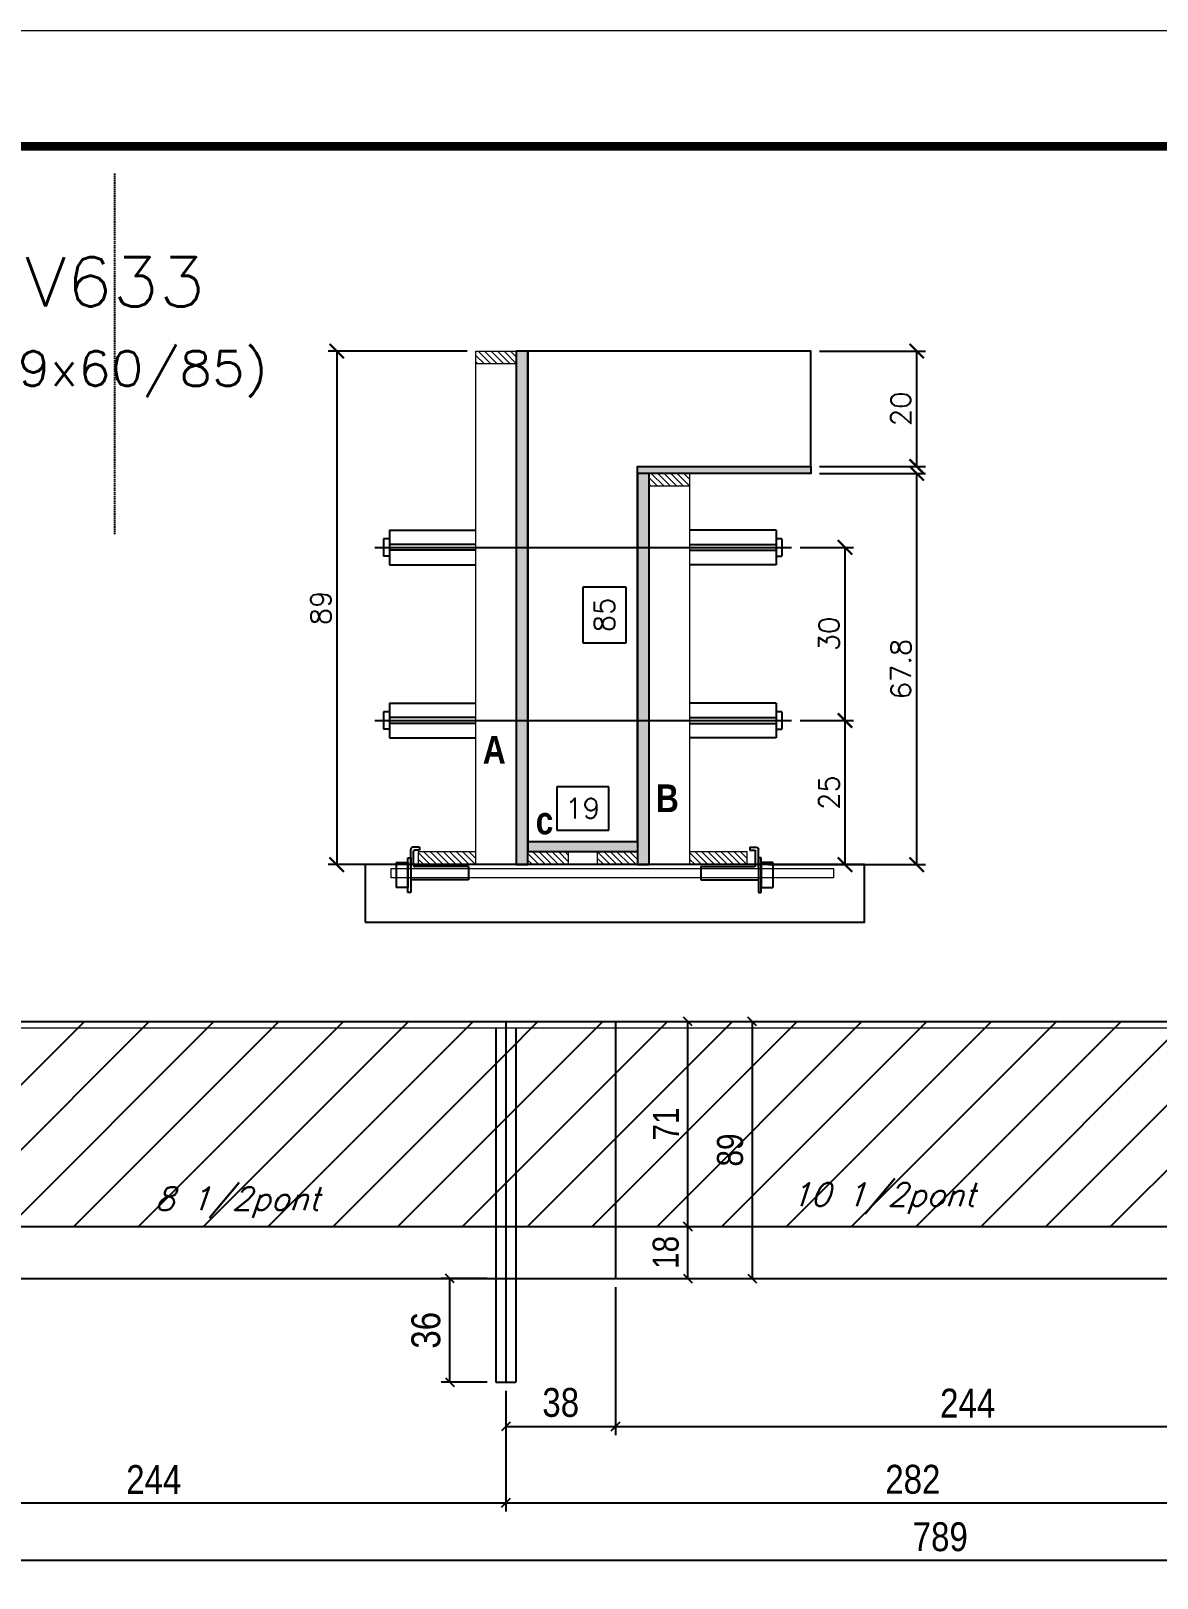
# Model space of a CAD drawing. Extents: x -20960 to -5926, y -2106 to 21915.
# Drawn here: x -11660 to -11270, y 11042 to 11578 of the extents above; entities that cross this region are included whole.
import ezdxf
from ezdxf.enums import TextEntityAlignment as Align

# ---------------------------------------------------------------- set-up
doc = ezdxf.new("R2010")
doc.units = 0
doc.linetypes.add('DASHED', pattern=[0.75, 0.5, -0.25])
doc.linetypes.add('HIDDEN', pattern=[0.375, 0.25, -0.125])
for name, color, linetype in [('barrote', 251, 'Continuous'), ('COTA', 241, 'Continuous'), ('Cota Seção (2x)', 4, 'Continuous'), ('detalhes', 4, 'Continuous'), ('Painéis', 200, 'Continuous'), ('presilha', 1, 'Continuous'), ('Reaproveitamento', 251, 'Continuous'), ('SARR_3.5x7', 81, 'Continuous'), ('TENSOR', 3, 'Continuous'), ('texto', 7, 'Continuous'), ('Texto de Titulo', 7, 'Continuous'), ('Texto Qtd Sarr', 242, 'Continuous')]:
    doc.layers.add(name, color=color, linetype=linetype)
for name, color, linetype, lineweight in [('CONCRETO', 251, 'Continuous', 25), ('Folhas', 255, 'Continuous', 9), ('Hachura', 251, 'Continuous', 9), ('Madeira', 126, 'Continuous', 18), ('Sarr 2.2x7', 40, 'Continuous', 9), ('SARRAFO DE PRESSAO', 251, 'DASHED', 9), ('SCO-___-LAJ', 2, 'Continuous', 0), ('Texto Seção', 7, 'Continuous', 15)]:
    doc.layers.add(name, color=color, linetype=linetype, lineweight=lineweight)
doc.styles.add('COTA TECNICA', font='techl___.ttf', dxfattribs={"height": 10})
doc.styles.add('COTA TECNICA-50', font='techl___.ttf', dxfattribs={"height": 9})
doc.styles.add('Romans', font='romans.shx')
doc.styles.add('TECNICA', font='techb___.ttf', dxfattribs={"height": 10})
doc.dimstyles.new('COTA PAINEL-50', dxfattribs={"dimtxt": 9, "dimasz": 3, "dimexe": 3, "dimexo": 3, "dimgap": 3, "dimtad": 1, "dimdec": 1, "dimzin": 12, "dimdsep": 46, "dimtxsty": 'COTA TECNICA-50', "dimblk1": 'OBLIQUE', "dimblk2": 'OBLIQUE', "dimsah": 1, "dimcen": 0.9, "dimclrd": 4, "dimclre": 4, "dimclrt": 240, "dimadec": 1, "dimazin": 3, "dimtfac": 1, "dimtdec": 1, "dimtmove": 0, "dimatfit": 3, "dimfxl": 1, "dimtolj": 1, "dimtzin": 12, "dimarcsym": 0})
doc.dimstyles.new('Cota Seção (2x)', dxfattribs={"dimtxt": 7, "dimasz": 5, "dimexe": 3, "dimexo": 3, "dimgap": 2, "dimtad": 3, "dimdec": 1, "dimlfac": 0.5, "dimzin": 12, "dimdsep": 46, "dimtxsty": 'Romans', "dimblk": 'ARCHTICK', "dimcen": 0, "dimclrd": 4, "dimclre": 4, "dimclrt": 1, "dimadec": 1, "dimazin": 3, "dimtfac": 1, "dimtdec": 1, "dimtmove": 0, "dimatfit": 3, "dimldrblk": 'OBLIQUE', "dimfxl": 1, "dimtolj": 1, "dimtzin": 12, "dimarcsym": 0})
doc.dimstyles.new('Cota Seção interna', dxfattribs={"dimtxt": 7, "dimasz": 6, "dimexe": 0.18, "dimexo": 2, "dimgap": -4, "dimtad": 3, "dimdec": 1, "dimlfac": 0.5, "dimzin": 12, "dimdsep": 46, "dimtxsty": 'Romans', "dimblk": 'ARCHTICK', "dimcen": 0.09, "dimse1": 1, "dimse2": 1, "dimsd1": 1, "dimsd2": 1, "dimclrd": 180, "dimclre": 5, "dimclrt": 1, "dimadec": 0, "dimazin": 3, "dimtfac": 1, "dimtdec": 1, "dimtofl": 0, "dimtmove": 0, "dimatfit": 3, "dimldrblk": 'ARCHTICK', "dimfxl": 1, "dimtolj": 1, "dimtzin": 0, "dimarcsym": 0})
doc.dimstyles.new('PAINEL', dxfattribs={"dimtxt": 10, "dimasz": 3, "dimexe": 3, "dimexo": 3, "dimgap": 3, "dimtad": 1, "dimdec": 1, "dimzin": 12, "dimdsep": 46, "dimtxsty": 'COTA TECNICA', "dimblk1": 'OBLIQUE', "dimblk2": 'OBLIQUE', "dimsah": 1, "dimcen": 0.9, "dimclrd": 4, "dimclre": 4, "dimclrt": 240, "dimadec": 1, "dimazin": 3, "dimtfac": 1, "dimtdec": 1, "dimtmove": 0, "dimatfit": 3, "dimfxl": 1, "dimtolj": 1, "dimtzin": 12, "dimarcsym": 0})
pattern_1 = [(45, (-13.5, -4594.3), (-11.22532, 11.22532), [])]

# ---------------------------------------------------------------- blocks, each defined once
blk = doc.blocks.new('9999999999')
at = {"layer": 'Folhas'}
blk.add_lwpolyline([(98138.98, 34190.21), (99623.98, 34190.21), (99623.98, 35240.21), (98138.98, 35240.21)], close=True, dxfattribs=at)
at = {"layer": 'Folhas', "color": 30, "const_width": 3}
blk.add_lwpolyline([(98213.98, 34230.21), (99583.98, 34230.21), (99583.98, 35200.21), (98213.98, 35200.21)], close=True, dxfattribs=at)
blk = doc.blocks.new('titulo1')
at = {"layer": 'Defpoints', "color": 252, "linetype": 'HIDDEN', "ltscale": 2}
blk.add_line((0, 0), (0, 125), dxfattribs=at)
at = {"layer": 'Defpoints', "style": 'Romans', "oblique": 15}
blk.add_attdef('FOLHA', text='', height=10, dxfattribs=at).set_placement((0, 15.58), align=Align.MIDDLE_CENTER)
at = {"layer": 'Texto Qtd Sarr', "color": 3, "style": 'Romans', "oblique": 15}
for tag, height, p in [('TITULO', 17, (0, 71.45)), ('SEÇÃO', 12, (0, 41.55))]:
    blk.add_attdef(tag, text='', height=height, dxfattribs=at).set_placement(p, align=Align.MIDDLE_CENTER)
blk = doc.blocks.new('_Oblique')
at = {"color": 0, "linetype": 'ByBlock', "lineweight": -2}
blk.add_line((-0.5, -0.5), (0.5, 0.5), dxfattribs=at)
blk = doc.blocks.new('*D1351')
at = {"layer": 'COTA', "color": 4, "lineweight": -2, "ltscale": 25, "transparency": 16777216}
for p, q in [((-11739.49, 11160.8), (-11739.49, 11065.01)), ((-11495.49, 11106.8), (-11495.49, 11065.01)), ((-11739.49, 11068.01), (-11495.49, 11068.01))]:
    blk.add_line(p, q, dxfattribs=at)
at = {"layer": 'Defpoints', "color": 0, "ltscale": 25, "transparency": 16777216}
for p in [(-11739.49, 11163.8), (-11495.49, 11109.8), (-11495.49, 11068.01)]:
    blk.add_point(p, dxfattribs=at)
at = {"layer": 'COTA', "color": 4, "lineweight": -2, "ltscale": 25, "transparency": 16777216, "xscale": 3, "yscale": 3, "zscale": 3, "rotation": 180}
blk.add_blockref('_Oblique', (-11739.49, 11068.01), dxfattribs=at)
at = {"layer": 'COTA', "color": 4, "lineweight": -2, "ltscale": 25, "transparency": 16777216, "xscale": 3, "yscale": 3, "zscale": 3}
blk.add_blockref('_Oblique', (-11495.49, 11068.01), dxfattribs=at)
at = {"layer": 'COTA', "color": 240, "ltscale": 25, "transparency": 16777216, "insert": (-11617.49, 11076.08), "char_height": 10, "attachment_point": 5, "style": 'COTA TECNICA'}
blk.add_mtext('\\A1;244', dxfattribs=at)
blk = doc.blocks.new('*D1462')
at = {"layer": 'COTA', "color": 4, "lineweight": -2, "ltscale": 25, "transparency": 16777216}
for p, q in [((-11457.49, 11142.8), (-11457.49, 11091.49)), ((-11213.49, 11142.8), (-11213.49, 11091.49)), ((-11457.49, 11094.49), (-11213.49, 11094.49))]:
    blk.add_line(p, q, dxfattribs=at)
at = {"layer": 'Defpoints', "color": 0, "ltscale": 25, "transparency": 16777216}
for p in [(-11457.49, 11145.8), (-11213.49, 11145.8), (-11213.49, 11094.49)]:
    blk.add_point(p, dxfattribs=at)
at = {"layer": 'COTA', "color": 4, "lineweight": -2, "ltscale": 25, "transparency": 16777216, "xscale": 3, "yscale": 3, "zscale": 3, "rotation": 180}
blk.add_blockref('_Oblique', (-11457.49, 11094.49), dxfattribs=at)
at = {"layer": 'COTA', "color": 4, "lineweight": -2, "ltscale": 25, "transparency": 16777216, "xscale": 3, "yscale": 3, "zscale": 3}
blk.add_blockref('_Oblique', (-11213.49, 11094.49), dxfattribs=at)
at = {"layer": 'COTA', "color": 240, "ltscale": 25, "transparency": 16777216, "insert": (-11335.49, 11102.56), "char_height": 10, "attachment_point": 5, "style": 'COTA TECNICA'}
blk.add_mtext('\\A1;244', dxfattribs=at)
blk = doc.blocks.new('*D1352')
at = {"layer": 'COTA', "color": 4, "lineweight": -2, "ltscale": 25, "transparency": 16777216}
for p, q in [((-11739.49, 11160.8), (-11739.49, 11045.08)), ((-10950.47, 11102.8), (-10950.47, 11045.08)), ((-11739.49, 11048.08), (-10950.47, 11048.08))]:
    blk.add_line(p, q, dxfattribs=at)
at = {"layer": 'Defpoints', "color": 0, "ltscale": 25, "transparency": 16777216}
for p in [(-11739.49, 11163.8), (-10950.47, 11105.8), (-10950.47, 11048.08)]:
    blk.add_point(p, dxfattribs=at)
at = {"layer": 'COTA', "color": 4, "lineweight": -2, "ltscale": 25, "transparency": 16777216, "xscale": 3, "yscale": 3, "zscale": 3, "rotation": 180}
blk.add_blockref('_Oblique', (-11739.49, 11048.08), dxfattribs=at)
at = {"layer": 'COTA', "color": 4, "lineweight": -2, "ltscale": 25, "transparency": 16777216, "xscale": 3, "yscale": 3, "zscale": 3}
blk.add_blockref('_Oblique', (-10950.47, 11048.08), dxfattribs=at)
at = {"layer": 'COTA', "color": 240, "ltscale": 25, "transparency": 16777216, "insert": (-11344.98, 11056.18), "char_height": 10, "attachment_point": 5, "style": 'COTA TECNICA'}
blk.add_mtext('\\A1;789', dxfattribs=at)
blk = doc.blocks.new('*D1463')
at = {"layer": 'COTA', "color": 4, "lineweight": -2, "ltscale": 25, "transparency": 16777216}
for p, q in [((-11457.49, 11142.8), (-11457.49, 11091.49)), ((-11495.49, 11106.8), (-11495.49, 11091.49)), ((-11495.49, 11094.49), (-11457.49, 11094.49))]:
    blk.add_line(p, q, dxfattribs=at)
at = {"layer": 'Defpoints', "color": 0, "ltscale": 25, "transparency": 16777216}
for p in [(-11457.49, 11145.8), (-11495.49, 11109.8), (-11457.49, 11094.49)]:
    blk.add_point(p, dxfattribs=at)
at = {"layer": 'COTA', "color": 4, "lineweight": -2, "ltscale": 25, "transparency": 16777216, "xscale": 3, "yscale": 3, "zscale": 3, "rotation": 180}
blk.add_blockref('_Oblique', (-11495.49, 11094.49), dxfattribs=at)
at = {"layer": 'COTA', "color": 4, "lineweight": -2, "ltscale": 25, "transparency": 16777216, "xscale": 3, "yscale": 3, "zscale": 3}
blk.add_blockref('_Oblique', (-11457.49, 11094.49), dxfattribs=at)
at = {"layer": 'COTA', "color": 240, "ltscale": 25, "transparency": 16777216, "insert": (-11476.49, 11102.73), "char_height": 10, "attachment_point": 5, "style": 'COTA TECNICA'}
blk.add_mtext('\\A1;38', dxfattribs=at)
blk = doc.blocks.new('*D1353')
at = {"layer": 'COTA', "color": 4, "lineweight": -2, "ltscale": 25, "transparency": 16777216}
for p, q in [((-11213.49, 11160.8), (-11213.49, 11065.01)), ((-11495.49, 11106.8), (-11495.49, 11065.01)), ((-11495.49, 11068.01), (-11213.49, 11068.01))]:
    blk.add_line(p, q, dxfattribs=at)
at = {"layer": 'Defpoints', "color": 0, "ltscale": 25, "transparency": 16777216}
for p in [(-11213.49, 11163.8), (-11495.49, 11109.8), (-11213.49, 11068.01)]:
    blk.add_point(p, dxfattribs=at)
at = {"layer": 'COTA', "color": 4, "lineweight": -2, "ltscale": 25, "transparency": 16777216, "xscale": 3, "yscale": 3, "zscale": 3, "rotation": 180}
blk.add_blockref('_Oblique', (-11495.49, 11068.01), dxfattribs=at)
at = {"layer": 'COTA', "color": 4, "lineweight": -2, "ltscale": 25, "transparency": 16777216, "xscale": 3, "yscale": 3, "zscale": 3}
blk.add_blockref('_Oblique', (-11213.49, 11068.01), dxfattribs=at)
at = {"layer": 'COTA', "color": 240, "ltscale": 25, "transparency": 16777216, "insert": (-11354.49, 11076.1), "char_height": 10, "attachment_point": 5, "style": 'COTA TECNICA'}
blk.add_mtext('\\A1;282', dxfattribs=at)
blk = doc.blocks.new('*D1258')
at = {"layer": 'Defpoints', "color": 0, "ltscale": 25, "transparency": 16777216}
for p in [(-11514.94, 11145.8), (-11498.99, 11145.8), (-11498.99, 11109.8)]:
    blk.add_point(p, dxfattribs=at)
at = {"layer": 'SARR_3.5x7', "color": 4, "lineweight": -2, "ltscale": 25, "transparency": 16777216}
for p, q in [((-11501.99, 11145.8), (-11517.94, 11145.8)), ((-11514.94, 11109.8), (-11514.94, 11145.8)), ((-11501.99, 11109.8), (-11517.94, 11109.8))]:
    blk.add_line(p, q, dxfattribs=at)
at = {"layer": 'SARR_3.5x7', "color": 4, "lineweight": -2, "ltscale": 25, "transparency": 16777216, "xscale": 3, "yscale": 3, "zscale": 3}
for p, rotation in [((-11514.94, 11145.8), 90), ((-11514.94, 11109.8), 270)]:
    blk.add_blockref('_Oblique', p, dxfattribs=dict(at, rotation=rotation))
at = {"layer": 'SARR_3.5x7', "color": 240, "ltscale": 25, "transparency": 16777216, "insert": (-11523.16, 11127.8), "char_height": 10, "attachment_point": 5, "rotation": 90, "style": 'COTA TECNICA'}
blk.add_mtext('\\A1;36', dxfattribs=at)
blk = doc.blocks.new('_ArchTick')
at = {"color": 0, "linetype": 'ByBlock', "const_width": 0.15}
blk.add_lwpolyline([(-0.5, -0.5), (0.5, 0.5)], dxfattribs=at)
blk = doc.blocks.new('*D1259')
at = {"layer": 'COTA', "color": 4, "lineweight": -2, "transparency": 16777216}
for p, q in [((-11386.87, 11424.82), (-11350.15, 11424.82)), ((-11353.15, 11289.22), (-11353.15, 11424.82)), ((-11404.47, 11289.22), (-11350.15, 11289.22))]:
    blk.add_line(p, q, dxfattribs=at)
at = {"layer": 'Defpoints', "color": 0, "transparency": 16777216}
for p in [(-11389.87, 11424.82), (-11353.15, 11424.82), (-11407.47, 11289.22)]:
    blk.add_point(p, dxfattribs=at)
at = {"layer": 'COTA', "color": 4, "lineweight": -2, "transparency": 16777216, "xscale": 5, "yscale": 5, "zscale": 5}
for p, rotation in [((-11353.15, 11424.82), 90), ((-11353.15, 11289.22), 270)]:
    blk.add_blockref('_ArchTick', p, dxfattribs=dict(at, rotation=rotation))
at = {"layer": 'COTA', "color": 1, "transparency": 16777216, "insert": (-11358.65, 11357.02), "char_height": 7, "attachment_point": 5, "rotation": 90, "style": 'Romans'}
blk.add_mtext('\\A1;67.8', dxfattribs=at)
blk = doc.blocks.new('*D1260')
at = {"layer": 'COTA', "color": 4, "lineweight": -2, "transparency": 16777216}
for p, q in [((-11386.87, 11467.22), (-11350.15, 11467.22)), ((-11353.15, 11427.22), (-11353.15, 11467.22)), ((-11386.87, 11427.22), (-11350.15, 11427.22))]:
    blk.add_line(p, q, dxfattribs=at)
at = {"layer": 'Defpoints', "color": 0, "transparency": 16777216}
for p in [(-11389.87, 11467.22), (-11353.15, 11467.22), (-11389.87, 11427.22)]:
    blk.add_point(p, dxfattribs=at)
at = {"layer": 'COTA', "color": 4, "lineweight": -2, "transparency": 16777216, "xscale": 5, "yscale": 5, "zscale": 5}
for p, rotation in [((-11353.15, 11467.22), 90), ((-11353.15, 11427.22), 270)]:
    blk.add_blockref('_ArchTick', p, dxfattribs=dict(at, rotation=rotation))
at = {"layer": 'COTA', "color": 1, "transparency": 16777216, "insert": (-11358.65, 11447.22), "char_height": 7, "attachment_point": 5, "rotation": 90, "style": 'Romans'}
blk.add_mtext('\\A1;20', dxfattribs=at)
blk = doc.blocks.new('*D1261')
at = {"layer": 'Cota Seção (2x)', "color": 180, "lineweight": -2, "transparency": 16777216}
for p, q in [((-11453.87, 11385.45), (-11468.87, 11385.45)), ((-11468.87, 11385.45), (-11468.87, 11366.11)), ((-11453.87, 11366.11), (-11453.87, 11385.45)), ((-11468.87, 11366.11), (-11453.87, 11366.11))]:
    blk.add_line(p, q, dxfattribs=at)
at = {"layer": 'Defpoints', "color": 0, "transparency": 16777216}
for p in [(-11449.87, 11467.22), (-11449.87, 11467.22), (-11449.87, 11297.22)]:
    blk.add_point(p, dxfattribs=at)
at = {"layer": 'Cota Seção (2x)', "color": 1, "transparency": 16777216, "insert": (-11461.37, 11375.78), "char_height": 7, "attachment_point": 5, "rotation": 90, "style": 'Romans'}
blk.add_mtext('\\A1;85', dxfattribs=at)
blk = doc.blocks.new('PRESILHA METÁLICA 1')
at = {"layer": 'presilha'}
for p, q in [((7.5, 10.64), (7.5, 19.86)), ((12, 21), (8.64, 21)), ((9, 11.57), (9, 18.93)), ((12, 19.5), (9.57, 19.5)), ((12, 21), (12, 19.5)), ((0, 13), (6, 13)), ((0, 13), (0, 0)), ((6, 15.5), (7.5, 15.5)), ((6, -2.5), (6, 15.5)), ((6, 13), (6, 0)), ((7.5, 15.5), (7.5, -2.5)), ((37.5, 11), (9.57, 11)), ((37.5, 11), (37.5, 4.1)), ((6, 0), (0, 0)), ((37.5, 4.1), (7.5, 4.1)), ((7.5, -2.5), (6, -2.5))]:
    blk.add_line(p, q, dxfattribs=at)
for centre, radius, start, end in [((8.64, 19.86), 1.14, 90, 180), ((9.57, 18.93), 0.57, 90, 180), ((9.57, 11.57), 0.57, 180, 270)]:
    blk.add_arc(centre, radius, start, end, dxfattribs=at)
blk = doc.blocks.new('*D1262')
at = {"layer": 'Cota Seção (2x)', "color": 180, "lineweight": -2, "transparency": 16777216}
for p, q in [((-11459.87, 11316.22), (-11477.87, 11316.22)), ((-11477.87, 11316.22), (-11477.87, 11301.22)), ((-11459.87, 11301.22), (-11459.87, 11316.22)), ((-11477.87, 11301.22), (-11459.87, 11301.22))]:
    blk.add_line(p, q, dxfattribs=at)
at = {"layer": 'Defpoints', "color": 0, "transparency": 16777216}
for p in [(-11449.87, 11297.22), (-11487.87, 11289.22), (-11449.87, 11289.22)]:
    blk.add_point(p, dxfattribs=at)
at = {"layer": 'Cota Seção (2x)', "color": 1, "transparency": 16777216, "insert": (-11468.87, 11308.72), "char_height": 7, "attachment_point": 5, "style": 'Romans'}
blk.add_mtext('\\A1;19', dxfattribs=at)
blk = doc.blocks.new('*D1263')
at = {"layer": 'COTA', "color": 4, "lineweight": -2, "transparency": 16777216}
for p, q in [((-11508.87, 11467.22), (-11557.11, 11467.22)), ((-11554.11, 11467.22), (-11554.11, 11289.22)), ((-11508.87, 11289.22), (-11557.11, 11289.22))]:
    blk.add_line(p, q, dxfattribs=at)
at = {"layer": 'Defpoints', "color": 0, "transparency": 16777216}
for p in [(-11505.87, 11467.22), (-11554.11, 11289.22), (-11505.87, 11289.22)]:
    blk.add_point(p, dxfattribs=at)
at = {"layer": 'COTA', "color": 4, "lineweight": -2, "transparency": 16777216, "xscale": 5, "yscale": 5, "zscale": 5}
for p, rotation in [((-11554.11, 11467.22), 90), ((-11554.11, 11289.22), 270)]:
    blk.add_blockref('_ArchTick', p, dxfattribs=dict(at, rotation=rotation))
at = {"layer": 'COTA', "color": 1, "transparency": 16777216, "insert": (-11559.61, 11378.22), "char_height": 7, "attachment_point": 5, "rotation": 90, "style": 'Romans'}
blk.add_mtext('\\A1;89', dxfattribs=at)
blk = doc.blocks.new('*D1264')
at = {"layer": 'COTA', "color": 4, "lineweight": -2, "transparency": 16777216}
for p, q in [((-11393.57, 11339.19), (-11375.01, 11339.19)), ((-11378.01, 11339.19), (-11378.01, 11289.22)), ((-11393.57, 11289.22), (-11375.01, 11289.22))]:
    blk.add_line(p, q, dxfattribs=at)
at = {"layer": 'Defpoints', "color": 0, "transparency": 16777216}
for p in [(-11396.57, 11339.19), (-11396.57, 11289.22), (-11378.01, 11289.22)]:
    blk.add_point(p, dxfattribs=at)
at = {"layer": 'COTA', "color": 4, "lineweight": -2, "transparency": 16777216, "xscale": 5, "yscale": 5, "zscale": 5}
for p, rotation in [((-11378.01, 11339.19), 90), ((-11378.01, 11289.22), 270)]:
    blk.add_blockref('_ArchTick', p, dxfattribs=dict(at, rotation=rotation))
at = {"layer": 'COTA', "color": 1, "transparency": 16777216, "insert": (-11383.51, 11314.21), "char_height": 7, "attachment_point": 5, "rotation": 90, "style": 'Romans'}
blk.add_mtext('\\A1;25', dxfattribs=at)
blk = doc.blocks.new('*D1265')
at = {"layer": 'COTA', "color": 4, "lineweight": -2, "transparency": 16777216}
for p, q in [((-11393.57, 11399.19), (-11375.01, 11399.19)), ((-11378.01, 11399.19), (-11378.01, 11339.19)), ((-11393.57, 11339.19), (-11375.01, 11339.19))]:
    blk.add_line(p, q, dxfattribs=at)
at = {"layer": 'Defpoints', "color": 0, "transparency": 16777216}
for p in [(-11396.57, 11399.19), (-11396.57, 11339.19), (-11378.01, 11339.19)]:
    blk.add_point(p, dxfattribs=at)
at = {"layer": 'COTA', "color": 4, "lineweight": -2, "transparency": 16777216, "xscale": 5, "yscale": 5, "zscale": 5}
for p, rotation in [((-11378.01, 11399.19), 90), ((-11378.01, 11339.19), 270)]:
    blk.add_blockref('_ArchTick', p, dxfattribs=dict(at, rotation=rotation))
at = {"layer": 'COTA', "color": 1, "transparency": 16777216, "insert": (-11383.51, 11369.19), "char_height": 7, "attachment_point": 5, "rotation": 90, "style": 'Romans'}
blk.add_mtext('\\A1;30', dxfattribs=at)
blk = doc.blocks.new('*D1366')
at = {"layer": 'COTA', "color": 4, "lineweight": -2, "transparency": 16777216}
for p, q in [((-11454.49, 11163.8), (-11429.5, 11163.8)), ((-11432.5, 11145.8), (-11432.5, 11163.8)), ((-11454.49, 11145.8), (-11429.5, 11145.8))]:
    blk.add_line(p, q, dxfattribs=at)
at = {"layer": 'Defpoints', "color": 0, "transparency": 16777216}
for p in [(-11457.49, 11163.8), (-11432.5, 11163.8), (-11457.49, 11145.8)]:
    blk.add_point(p, dxfattribs=at)
at = {"layer": 'COTA', "color": 4, "lineweight": -2, "transparency": 16777216, "xscale": 3, "yscale": 3, "zscale": 3}
for p, rotation in [((-11432.5, 11163.8), 90), ((-11432.5, 11145.8), 270)]:
    blk.add_blockref('_Oblique', p, dxfattribs=dict(at, rotation=rotation))
at = {"layer": 'COTA', "color": 240, "transparency": 16777216, "insert": (-11440.08, 11154.8), "char_height": 9, "attachment_point": 5, "rotation": 90, "style": 'COTA TECNICA-50'}
blk.add_mtext('\\A1;18', dxfattribs=at)
blk = doc.blocks.new('*D1367')
at = {"layer": 'COTA', "color": 4, "lineweight": -2, "transparency": 16777216}
for p, q in [((-11454.49, 11234.8), (-11429.5, 11234.8)), ((-11432.5, 11163.8), (-11432.5, 11234.8)), ((-11454.49, 11163.8), (-11429.5, 11163.8))]:
    blk.add_line(p, q, dxfattribs=at)
at = {"layer": 'Defpoints', "color": 0, "transparency": 16777216}
for p in [(-11457.49, 11234.8), (-11432.5, 11234.8), (-11457.49, 11163.8)]:
    blk.add_point(p, dxfattribs=at)
at = {"layer": 'COTA', "color": 4, "lineweight": -2, "transparency": 16777216, "xscale": 3, "yscale": 3, "zscale": 3}
for p, rotation in [((-11432.5, 11234.8), 90), ((-11432.5, 11163.8), 270)]:
    blk.add_blockref('_Oblique', p, dxfattribs=dict(at, rotation=rotation))
at = {"layer": 'COTA', "color": 240, "transparency": 16777216, "insert": (-11440.06, 11199.3), "char_height": 9, "attachment_point": 5, "rotation": 90, "style": 'COTA TECNICA-50'}
blk.add_mtext('\\A1;71', dxfattribs=at)
blk = doc.blocks.new('*D1368')
at = {"layer": 'COTA', "color": 4, "lineweight": -2, "transparency": 16777216}
for p, q in [((-11454.49, 11234.8), (-11407.2, 11234.8)), ((-11410.2, 11234.8), (-11410.2, 11145.8)), ((-11454.49, 11145.8), (-11407.2, 11145.8))]:
    blk.add_line(p, q, dxfattribs=at)
at = {"layer": 'Defpoints', "color": 0, "transparency": 16777216}
for p in [(-11457.49, 11234.8), (-11457.49, 11145.8), (-11410.2, 11145.8)]:
    blk.add_point(p, dxfattribs=at)
at = {"layer": 'COTA', "color": 4, "lineweight": -2, "transparency": 16777216, "xscale": 3, "yscale": 3, "zscale": 3}
for p, rotation in [((-11410.2, 11234.8), 90), ((-11410.2, 11145.8), 270)]:
    blk.add_blockref('_Oblique', p, dxfattribs=dict(at, rotation=rotation))
at = {"layer": 'COTA', "color": 240, "transparency": 16777216, "insert": (-11417.79, 11190.3), "char_height": 9, "attachment_point": 5, "rotation": 90, "style": 'COTA TECNICA-50'}
blk.add_mtext('\\A1;89', dxfattribs=at)

msp = doc.modelspace()

# ---------------------------------------------------------------- hatches: boundary and pattern name
at = {"layer": 'Hachura'}
h = msp.add_hatch(dxfattribs=at)
h.set_pattern_fill('ANSI31', color=256, scale=0.5, angle=270, style=0)
h.set_pattern_definition([(315, (11399.9485, 3159.5776), (1.12253202, 1.12253202), [])])
h.paths.add_polyline_path([(-11505.87, 11462.82), (-11505.87, 11467.22), (-11491.87, 11467.22), (-11491.87, 11462.82)])
h = msp.add_hatch(color=256, dxfattribs=at)
h.dxf.hatch_style = 1
h.paths.add_polyline_path([(-11487.87, 11467.22), (-11491.87, 11467.22), (-11491.87, 11289.22), (-11487.87, 11289.22)])
h = msp.add_hatch(color=256, dxfattribs=at)
h.dxf.hatch_style = 1
h.paths.add_polyline_path([(-11449.87, 11424.82), (-11449.87, 11427.22), (-11389.87, 11427.22), (-11389.87, 11424.82)])
h = msp.add_hatch(color=256, dxfattribs=at)
h.dxf.hatch_style = 1
h.paths.add_polyline_path([(-11445.87, 11424.82), (-11449.87, 11424.82), (-11449.87, 11289.22), (-11445.87, 11289.22)])
h = msp.add_hatch(dxfattribs=at)
h.set_pattern_fill('ANSI31', color=256, scale=0.5, angle=270, style=0)
h.set_pattern_definition([(315, (11459.9485, 3117.1776), (1.12253202, 1.12253202), [])])
h.paths.add_polyline_path([(-11445.87, 11420.42), (-11445.87, 11424.82), (-11431.87, 11424.82), (-11431.87, 11420.42)])
h = msp.add_hatch(color=256, dxfattribs=at)
h.dxf.hatch_style = 1
h.paths.add_polyline_path([(-11487.87, 11293.62), (-11487.87, 11297.22), (-11449.87, 11297.22), (-11449.87, 11293.62)])
h = msp.add_hatch(dxfattribs=at)
h.set_pattern_fill('ANSI31', color=256, scale=0.5, angle=270, style=0)
h.set_pattern_definition([(315, (11365.9485, 3059.5776), (1.12253202, 1.12253202), [])])
h.paths.add_polyline_path([(-11505.87, 11289.22), (-11505.87, 11293.62), (-11525.87, 11293.62), (-11525.87, 11289.22)])
h = msp.add_hatch(dxfattribs=at)
h.set_pattern_fill('ANSI31', color=256, scale=0.5, angle=270, style=0)
h.set_pattern_definition([(315, (11468.7505, 3059.5776), (1.12253202, 1.12253202), [])])
h.paths.add_polyline_path([(-11487.87, 11289.22), (-11487.87, 11293.62), (-11473.87, 11293.62), (-11473.87, 11289.22)])
h = msp.add_hatch(dxfattribs=at)
h.set_pattern_fill('ANSI31', color=256, scale=0.5, angle=270, style=0)
h.set_pattern_definition([(315, (11468.7485, 3059.5776), (1.12253202, 1.12253202), [])])
h.paths.add_polyline_path([(-11449.87, 11289.22), (-11449.87, 11293.62), (-11463.87, 11293.62), (-11463.87, 11289.22)])
h = msp.add_hatch(dxfattribs=at)
h.set_pattern_fill('ANSI31', color=256, scale=0.5, angle=270, style=0)
h.set_pattern_definition([(315, (11459.9485, 3059.5776), (1.12253202, 1.12253202), [])])
h.paths.add_polyline_path([(-11411.87, 11289.22), (-11411.87, 11293.62), (-11431.87, 11293.62), (-11431.87, 11289.22)])
at = {"layer": 'Reaproveitamento'}
h = msp.add_hatch(dxfattribs=at)
h.set_pattern_fill('ANSI31', color=256, scale=5)
h.set_pattern_definition(pattern_1)
h.paths.add_polyline_path([(-11495.49, 11163.8), (-11495.49, 11234.8), (-11739.49, 11234.8), (-11739.49, 11163.8)])
h = msp.add_hatch(dxfattribs=at)
h.set_pattern_fill('ANSI31', color=256, scale=5)
h.set_pattern_definition(pattern_1)
h.paths.add_polyline_path([(-11495.49, 11163.8), (-11457.49, 11163.8), (-11457.49, 11234.8), (-11495.49, 11234.8)])
h = msp.add_hatch(dxfattribs=at)
h.set_pattern_fill('ANSI31', color=256, scale=5)
h.set_pattern_definition(pattern_1)
h.paths.add_polyline_path([(-11457.49, 11234.8), (-11457.49, 11163.8), (-11213.49, 11163.8), (-11213.49, 11234.8)])

# ---------------------------------------------------------------- linework, layer by layer
at = {"ltscale": 3}
for p, q in [((-11537.87, 11402.19), (-11537.87, 11396.19)), ((-11535.87, 11402.19), (-11537.87, 11402.19)), ((-11535.87, 11405.19), (-11535.87, 11393.19)), ((-11535.87, 11405.19), (-11505.87, 11405.19)), ((-11401.87, 11405.19), (-11431.87, 11405.19)), ((-11401.87, 11405.19), (-11401.87, 11393.19)), ((-11399.87, 11402.19), (-11401.87, 11402.19)), ((-11399.87, 11402.19), (-11399.87, 11396.19)), ((-11505.87, 11400.19), (-11535.87, 11400.19)), ((-11505.87, 11398.19), (-11535.87, 11398.19)), ((-11431.87, 11400.19), (-11401.87, 11400.19)), ((-11431.87, 11398.19), (-11401.87, 11398.19)), ((-11535.87, 11396.19), (-11537.87, 11396.19)), ((-11535.87, 11393.19), (-11505.87, 11393.19)), ((-11401.87, 11393.19), (-11431.87, 11393.19)), ((-11401.87, 11396.19), (-11399.87, 11396.19)), ((-11535.87, 11345.19), (-11535.87, 11333.19)), ((-11535.87, 11345.19), (-11505.87, 11345.19)), ((-11401.87, 11345.19), (-11431.87, 11345.19)), ((-11401.87, 11345.19), (-11401.87, 11333.19)), ((-11537.87, 11342.19), (-11537.87, 11336.19)), ((-11535.87, 11342.19), (-11537.87, 11342.19)), ((-11505.87, 11340.19), (-11535.87, 11340.19)), ((-11505.87, 11338.19), (-11535.87, 11338.19)), ((-11431.87, 11340.19), (-11401.87, 11340.19)), ((-11431.87, 11338.19), (-11401.87, 11338.19)), ((-11399.87, 11342.19), (-11401.87, 11342.19)), ((-11399.87, 11342.19), (-11399.87, 11336.19)), ((-11535.87, 11336.19), (-11537.87, 11336.19)), ((-11535.87, 11333.19), (-11505.87, 11333.19)), ((-11401.87, 11333.19), (-11431.87, 11333.19)), ((-11401.87, 11336.19), (-11399.87, 11336.19))]:
    msp.add_line(p, q, dxfattribs=at)
at = {"layer": 'barrote'}
msp.add_lwpolyline([(-11544.24, 11269.22), (-11371.27, 11269.22), (-11371.27, 11289.22), (-11544.24, 11289.22)], close=True, dxfattribs=at)
at = {"layer": 'CONCRETO'}
msp.add_lwpolyline([(-11449.87, 11427.22), (-11389.87, 11427.22), (-11389.87, 11467.22), (-11449.87, 11467.22), (-11449.87, 11467.22), (-11487.87, 11467.22), (-11487.87, 11293.62), (-11487.87, 11293.62), (-11487.87, 11297.22), (-11449.87, 11297.22)], close=True, dxfattribs=at)
at = {"layer": 'Madeira'}
for points in [[(-11505.87, 11462.82), (-11505.87, 11467.22), (-11491.87, 11467.22), (-11491.87, 11462.82)], [(-11505.87, 11467.22), (-11491.87, 11467.22), (-11491.87, 11289.22), (-11505.87, 11289.22)], [(-11445.87, 11420.42), (-11445.87, 11424.82), (-11431.87, 11424.82), (-11431.87, 11420.42)], [(-11445.87, 11424.82), (-11431.87, 11424.82), (-11431.87, 11289.22), (-11445.87, 11289.22)], [(-11505.87, 11289.22), (-11505.87, 11293.62), (-11525.87, 11293.62), (-11525.87, 11289.22)], [(-11487.87, 11289.22), (-11487.87, 11293.62), (-11473.87, 11293.62), (-11473.87, 11289.22)], [(-11449.87, 11289.22), (-11449.87, 11293.62), (-11463.87, 11293.62), (-11463.87, 11289.22)], [(-11411.87, 11289.22), (-11411.87, 11293.62), (-11431.87, 11293.62), (-11431.87, 11289.22)]]:
    msp.add_lwpolyline(points, close=True, dxfattribs=at)
at = {"layer": 'Painéis'}
for p, q in [((-11739.49, 11234.8), (-11213.49, 11234.8)), ((-11739.49, 11163.8), (-11213.49, 11163.8)), ((-11739.49, 11145.8), (-11213.49, 11145.8))]:
    msp.add_line(p, q, dxfattribs=at)
at = {"layer": 'Painéis', "ltscale": 25}
for p, q in [((-11495.49, 11234.8), (-11495.49, 11163.8)), ((-11457.49, 11234.8), (-11457.49, 11145.8))]:
    msp.add_line(p, q, dxfattribs=at)
at = {"layer": 'Painéis'}
for points in [[(-11487.87, 11467.22), (-11491.87, 11467.22), (-11491.87, 11289.22), (-11487.87, 11289.22)], [(-11449.87, 11424.82), (-11449.87, 11427.22), (-11389.87, 11427.22), (-11389.87, 11424.82)], [(-11445.87, 11424.82), (-11449.87, 11424.82), (-11449.87, 11289.22), (-11445.87, 11289.22)], [(-11487.87, 11293.62), (-11487.87, 11297.22), (-11449.87, 11297.22), (-11449.87, 11293.62)]]:
    msp.add_lwpolyline(points, close=True, dxfattribs=at)
at = {"layer": 'Sarr 2.2x7'}
for p, q in [((-11724.49, 11232.6), (-11495.49, 11232.6)), ((-11495.49, 11232.6), (-11228.49, 11232.6))]:
    msp.add_line(p, q, dxfattribs=at)
at = {"layer": 'SARR_3.5x7'}
for p, q in [((-11498.99, 11232.6), (-11498.99, 11109.8)), ((-11491.99, 11232.6), (-11491.99, 11109.8)), ((-11498.99, 11109.8), (-11491.99, 11109.8))]:
    msp.add_line(p, q, dxfattribs=at)
at = {"layer": 'SARR_3.5x7', "ltscale": 25}
msp.add_line((-11495.49, 11163.8), (-11495.49, 11109.8), dxfattribs=at)
at = {"layer": 'SCO-___-LAJ', "color": 1}
msp.add_lwpolyline([(-11535.23, 11287.89), (-11381.93, 11287.89), (-11381.93, 11284.69), (-11535.23, 11284.69)], close=True, dxfattribs=at)
at = {"layer": 'TENSOR', "linetype": 'HIDDEN', "ltscale": 0.5}
for p, q in [((-11540.87, 11399.19), (-11396.57, 11399.19)), ((-11540.87, 11339.19), (-11396.57, 11339.19))]:
    msp.add_line(p, q, dxfattribs=at)

# ---------------------------------------------------------------- block references
at = {"layer": 'presilha', "yscale": 0.6666666666666666, "zscale": 0.6666666666666666, "rotation": 359.9999999998245}
for p, xscale in [((-11533.45, 11281.25), 0.6666666666666666), ((-11403, 11281.25), -0.6666666666666666)]:
    msp.add_blockref('PRESILHA METÁLICA 1', p, dxfattribs=dict(at, xscale=xscale))
at = {"layer": 'SARRAFO DE PRESSAO', "color": 6, "linetype": 'ByBlock'}
msp.add_blockref('9999999999', (-110345.98, -23661.99), dxfattribs=at)
at = {"layer": 'Texto Seção'}
ref = msp.add_blockref('titulo1', (-11630.95, 11403.75), dxfattribs=at)
ref.add_attrib('TITULO', 'V633', dxfattribs={"layer": 'Texto de Titulo', "color": 7, "height": 17, "style": 'Romans', "width": 1.1}).set_placement((-11630.95, 11491.25), align=Align.MIDDLE_CENTER)
ref.add_attrib('SEÇÃO', '(19x60/85)', dxfattribs={"layer": 'Texto de Titulo', "color": 7, "height": 12, "style": 'Romans', "width": 1.1}).set_placement((-11630.95, 11461.25), align=Align.MIDDLE_CENTER)

# ---------------------------------------------------------------- texts
at = {"layer": 'detalhes', "style": 'TECNICA'}
for s, p in [('A', (-11503.48, 11324.25)), ('B', (-11443.52, 11307.41)), ('c', (-11485.15, 11299.72))]:
    msp.add_text(s, height=9.6, rotation=360, dxfattribs=at).set_placement(p)
at = {"layer": 'texto', "color": 2, "char_height": 8, "attachment_point": 5, "style": 'Romans'}
for s, insert in [('{\\Q19;\\C256;8 1/2pont}', (-11588.55, 11172.12)), ('{\\Q19;\\C256;10 1/2pont}', (-11364.83, 11173.53))]:
    msp.add_mtext(s, dxfattribs=dict(at, insert=insert))

# ---------------------------------------------------------------- dimensions: what is measured, and where the dimension line sits
at = {"layer": 'COTA'}
for base, p1, p2, dimstyle, picture, middle in [((-11554.11, 11289.22), (-11505.87, 11467.22), (-11505.87, 11289.22), 'Cota Seção (2x)', '*D1263', (-11559.61, 11378.22)), ((-11353.15, 11467.22), (-11389.87, 11427.22), (-11389.87, 11467.22), 'Cota Seção (2x)', '*D1260', (-11358.65, 11447.22)), ((-11353.15, 11424.82), (-11407.47, 11289.22), (-11389.87, 11424.82), 'Cota Seção (2x)', '*D1259', (-11358.65, 11357.02)), ((-11378.01, 11339.19), (-11396.57, 11399.19), (-11396.57, 11339.19), 'Cota Seção (2x)', '*D1265', (-11383.51, 11369.19)), ((-11378.01, 11289.22), (-11396.57, 11339.19), (-11396.57, 11289.22), 'Cota Seção (2x)', '*D1264', (-11383.51, 11314.21)), ((-11410.2, 11145.8), (-11457.49, 11234.8), (-11457.49, 11145.8), 'COTA PAINEL-50', '*D1368', (-11417.79, 11190.3)), ((-11432.5, 11163.8), (-11457.49, 11145.8), (-11457.49, 11163.8), 'COTA PAINEL-50', '*D1366', (-11440.08, 11154.8))]:
    dim = msp.add_linear_dim(base=base, p1=p1, p2=p2, angle=90, dimstyle=dimstyle, dxfattribs=at)
    dim.commit()
    dim.dimension.update_dxf_attribs({"geometry": picture, "text_midpoint": middle})
dim = msp.add_linear_dim(base=(-11432.5, 11234.8), p1=(-11457.49, 11163.8), p2=(-11457.49, 11234.8), angle=90, dimstyle='COTA PAINEL-50', override={"dimtmove": 1}, dxfattribs=at)
dim.commit()
dim.dimension.update_dxf_attribs({"geometry": '*D1367', "text_midpoint": (-11440.06, 11199.3)})
at = {"layer": 'COTA', "ltscale": 25}
for base, p1, p2, picture, middle in [((-11495.49, 11068.01), (-11739.49, 11163.8), (-11495.49, 11109.8), '*D1351', (-11617.49, 11076.08)), ((-11213.49, 11094.49), (-11457.49, 11145.8), (-11213.49, 11145.8), '*D1462', (-11335.49, 11102.56))]:
    dim = msp.add_linear_dim(base=base, p1=p1, p2=p2, dimstyle='PAINEL', override={"dimtmove": 1}, dxfattribs=at)
    dim.commit()
    dim.dimension.update_dxf_attribs({"geometry": picture, "text_midpoint": middle})
for base, p1, p2, picture, middle in [((-10950.47, 11048.08), (-11739.49, 11163.8), (-10950.47, 11105.8), '*D1352', (-11344.98, 11056.18)), ((-11213.49, 11068.01), (-11495.49, 11109.8), (-11213.49, 11163.8), '*D1353', (-11354.49, 11076.1)), ((-11457.49, 11094.49), (-11495.49, 11109.8), (-11457.49, 11145.8), '*D1463', (-11476.49, 11102.73))]:
    dim = msp.add_linear_dim(base=base, p1=p1, p2=p2, dimstyle='PAINEL', dxfattribs=at)
    dim.commit()
    dim.dimension.update_dxf_attribs({"geometry": picture, "text_midpoint": middle})
at = {"layer": 'Cota Seção (2x)'}
dim = msp.add_linear_dim(base=(-11449.87, 11467.22), p1=(-11449.87, 11297.22), p2=(-11449.87, 11467.22), angle=90, dimstyle='Cota Seção interna', dxfattribs=at)
dim.commit()
dim.dimension.update_dxf_attribs({"geometry": '*D1261', "text_midpoint": (-11449.87, 11375.78), "dimtype": 160})
dim = msp.add_linear_dim(base=(-11449.87, 11297.22), p1=(-11487.87, 11289.22), p2=(-11449.87, 11289.22), dimstyle='Cota Seção interna', dxfattribs=at)
dim.commit()
dim.dimension.update_dxf_attribs({"geometry": '*D1262', "text_midpoint": (-11468.87, 11297.22), "dimtype": 160})
at = {"layer": 'SARR_3.5x7', "ltscale": 25}
dim = msp.add_linear_dim(base=(-11514.94, 11145.8), p1=(-11498.99, 11109.8), p2=(-11498.99, 11145.8), angle=90, dimstyle='PAINEL', dxfattribs=at)
dim.commit()
dim.dimension.update_dxf_attribs({"geometry": '*D1258', "text_midpoint": (-11523.16, 11127.8)})

doc.saveas('drawing.dxf')
